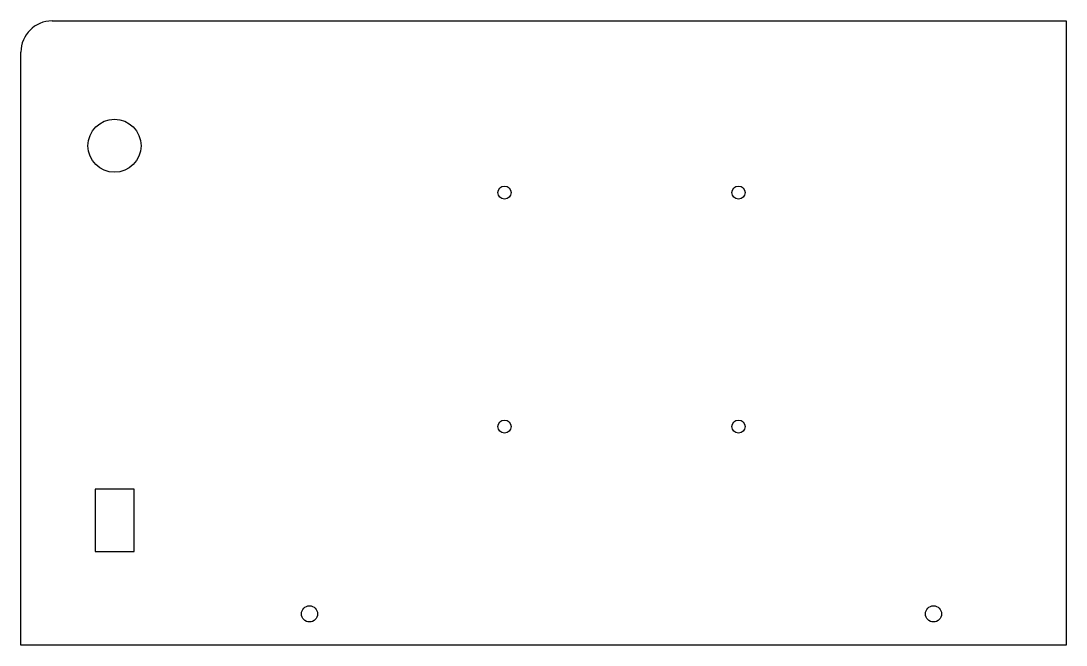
# Model space of a CAD drawing. Header units: millimetres. Extents: x -192 to 142, y -100 to 100.
import ezdxf

# ---------------------------------------------------------------- set-up
doc = ezdxf.new("R2010")
doc.units = ezdxf.units.MM

msp = doc.modelspace()

# ---------------------------------------------------------------- linework, layer by layer
at = {"color": 7, "linetype": 'Continuous', "lineweight": 25}
for p, q in [((-182.5, 100), (142.5, 100)), ((142.5, 100), (142.5, -100)), ((-192.5, -100), (-192.5, 90)), ((-168.75, -50), (-168.75, -70)), ((-156.25, -50), (-168.75, -50)), ((-156.25, -70), (-156.25, -50)), ((-168.75, -70), (-156.25, -70)), ((142.5, -100), (-192.5, -100))]:
    msp.add_line(p, q, dxfattribs=at)
for centre, radius in [((-162.5, 60), 8.5), ((-37.5, 45), 2.1), ((37.5, 45), 2.1), ((-37.5, -30), 2.1), ((37.5, -30), 2.1), ((-100, -90), 2.6), ((100, -90), 2.6)]:
    msp.add_circle(centre, radius, dxfattribs=at)
msp.add_arc((-182.5, 90), 10, 90, 180, dxfattribs=at)

doc.saveas('drawing.dxf')
